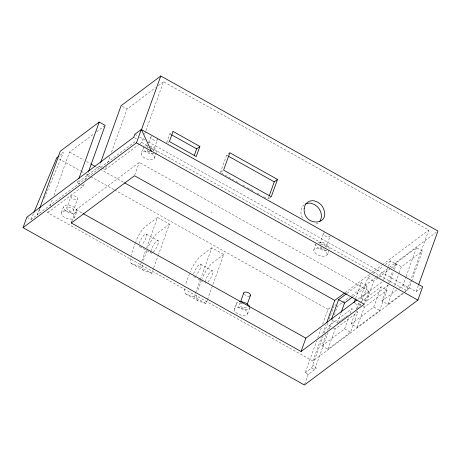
<?xml version="1.0" encoding="UTF-8"?>
<svg xmlns="http://www.w3.org/2000/svg" width="461" height="461" viewBox="0 0 461 461"><rect width="100%" height="100%" fill="white"/><g stroke="black" fill="none" stroke-linecap="round" stroke-linejoin="round"><path stroke-width="0.35" stroke-dasharray="2.31 1.73" d="M73.483 210.337L73.506 210.066A3.481 1.746 19.8 0 0 73.132 209.167L71.737 208.015L69.772 207.289A3.481 1.746 19.8 0 0 68.793 207.168A3.567 1.786 19.8 0 0 66.851 207.876C66.597 210.498 70.527 211.668 72.665 211.126A3.579 1.798 19.8 0 0 73.483 210.337L77.667 198.512A3.481 1.746 19.8 0 0 77.292 197.619L75.898 196.461L73.933 195.735A3.481 1.746 19.8 0 0 72.953 195.62A3.567 1.786 19.8 0 0 71.011 196.323L66.753 208.118M240.285 302.652C238.302 304.882 240.671 307.055 242.797 307.499A3.475 1.74 19.8 0 0 244.728 307.735L245.506 307.579A3.29 1.648 19.8 0 0 246.053 307.262A3.803 1.907 19.8 0 0 246.353 306.525L246.174 305.931M324.602 232.805L323.939 233.047A3.59 1.804 19.8 0 0 323.42 233.692C323.57 235.842 326.279 236.7 328.111 236.862A3.55 1.781 19.8 0 0 329.333 236.695L330.053 236.159M151.588 136.381L150.77 137.171L151.116 138.34A3.665 1.838 19.8 0 0 152.09 139.228L153.968 140.098A3.561 1.786 19.8 0 0 155.461 140.34L156.982 140.029L157.501 139.389L153.34 150.943L153.317 150.384M70.913 196.57C71.207 199.06 74.653 200.08 76.82 199.573A3.579 1.798 19.8 0 0 77.644 198.789M154.101 153.865C150.004 154.222 143.377 152.263 143.302 147.411L141.135 153.548L142.103 156.037L144.656 158.037L148.067 159.379L151.439 159.708L153.853 158.936A6.95 3.486 19.8 0 0 154.568 158.031L156.181 153.536M154.568 158.031C154.366 152.649 144.852 149.237 141.222 153.185M234.211 309.043L234.153 310.19A7.301 3.659 19.8 0 0 234.753 311.463L237.64 313.889L241.766 315.387A7.301 3.659 19.8 0 0 243.794 315.583L245.004 315.491A6.852 3.434 19.8 0 0 246.468 315.03L247.142 314.523A6.852 3.434 19.8 0 0 247.643 313.52L247.609 312.737A7.301 3.659 19.8 0 0 247.01 311.463L244.123 309.037L239.997 307.545A7.301 3.659 19.8 0 0 237.962 307.343L235.289 307.896L234.211 309.043L236.458 302.929L238.838 301.655M236.291 303.263L236.234 304.416A7.301 3.659 19.8 0 0 236.833 305.689L239.72 308.109L243.84 309.608A7.301 3.659 19.8 0 0 245.874 309.809L247.084 309.717A6.852 3.434 19.8 0 0 248.548 309.25L249.222 308.749A6.852 3.434 19.8 0 0 249.464 308.444M327.218 254.553C327.022 249.176 317.496 245.759 313.878 249.712A6.898 3.458 19.8 0 0 313.826 250.859C314.828 253.734 317.998 255.123 320.723 255.901C325.316 257.203 328.463 255.348 328.837 250.064M79.776 184.048L77.39 182.717L99.276 166.352L100.227 163.684M304.629 384.347L308.144 374.539L316.246 368.477L315.647 366.806L328.019 332.439M39.467 209.115L37.462 214.699L30.985 219.545L27.406 217.546M403.473 293.317L312.927 361.049L47.696 212.711L48.664 210.014M50.122 205.975L52.79 198.558M54.006 195.187L69.53 152.061L93.681 133.995M61.365 212.584L63.612 206.476L65.45 205.306A6.898 3.458 19.8 0 1 67.197 205.11C70.885 205.301 75.356 206.822 76.843 210.504A6.898 3.458 19.8 0 1 76.785 211.651L74.538 217.765L72.7 218.923A6.898 3.458 19.8 0 1 70.954 219.125L67.496 218.577L64.799 217.431A6.95 3.486 19.8 0 1 63.111 216.284L61.307 213.731A6.898 3.458 19.8 0 1 61.365 212.584L62.074 211.674L63.37 211.086M77.39 182.717L78.347 180.049M47.696 212.711L83.349 186.042L84.305 183.38M85.504 180.044L88.408 171.976M71.807 221.666L76.128 209.669L139.308 162.405L369.042 290.891L364.242 304.225M99.276 166.352L105.223 169.683L106.422 166.346M107.62 163.015L110.288 155.616M111.499 152.239L127.057 109.032L155.541 87.723M139.971 143.688L141.683 142.409L143.625 137.015M144.593 134.318L163.517 81.758L428.747 230.097L411.281 278.617M134.75 175.071L139.308 162.405M147.071 147.439L147.762 145.515M148.69 142.945L150.77 137.171M166.663 142.616L169.815 133.851L173.059 131.431M135.407 242.751L132.411 251.066A23.793 6.466 -60.8 0 0 131.074 255.406M153.473 268.515L151.778 273.223L139.862 266.556L141.556 261.848M141.798 261.18L145.67 250.415M146.638 247.724L157.535 217.459L169.458 224.127L158.561 254.391M146.869 250.698L144.333 257.734A23.793 6.466 -60.8 0 0 142.996 262.073M153.715 267.847L158.319 255.066M220.346 172.523L226.587 155.196L229.826 152.77M189.488 273.627L186.682 281.417A23.793 6.466 -60.8 0 0 185.616 284.725M207.26 300.215L206.05 303.574L194.127 296.907L195.337 293.548M195.579 292.873L200.183 280.092M200.426 279.424L211.806 247.811L223.723 254.478L207.502 299.541M201.405 280.294L198.605 288.085A23.793 6.466 -60.8 0 0 197.539 291.392M268.982 196.524L268.025 199.187L271.264 196.766M247.551 313.883L249.632 308.109M313.878 249.712L315.958 243.938M319.721 243.961L323.42 233.692M325.996 247.465L330.151 235.911M308.144 374.539L305.159 372.88L316.592 341.111M317.808 337.734L321.455 327.592M322.671 324.21L328.025 309.343L331.269 306.917M312.927 361.049L321.421 337.464M322.873 333.418L326.031 324.659M305.159 372.88L311.636 368.039L323.109 336.167M324.319 332.796L327.713 323.363M329.171 319.317L334.507 304.49L336.294 305.493M356.088 311.014L357.874 312.005L350.596 332.225L327.909 349.196L321.945 345.859L326.313 333.735M327.523 330.364L329.223 325.65L351.91 308.68L354.302 310.017M329.235 329.068L332.871 318.96M334.329 314.915L337.481 306.156L342.05 302.739M327.909 349.196L335.187 328.975L357.874 312.005M337.51 322.527L340.662 313.768M321.945 345.859L344.632 328.889L349 316.765M350.21 313.394L351.91 308.68M355.69 298.181L361.268 282.679L367.233 286.016L361.649 301.511M360.663 302.134L381.08 286.863L387.038 290.188L379.76 310.403L357.073 327.373L351.115 324.043L355.241 312.587M356.693 308.547L358.393 303.828L360.093 302.56M388.554 284.835L366.432 301.385L360.473 298.048L367.751 277.833L371.157 275.286M359.955 306.231L361.407 302.185M357.073 327.373L364.357 307.159L387.038 290.188M366.432 301.385L373.715 281.164L378.25 277.77M351.115 324.043L373.802 307.072L381.08 286.863M383.644 279.729L388.254 266.925M388.496 266.251L390.438 260.863L396.397 264.193L394.46 269.587M402.666 293.271L387.862 304.346L381.904 301.01L387.695 284.921M388.663 282.236L392.524 271.512M393.492 268.826L395.423 263.467L416.485 247.707L422.449 251.043L412.071 279.873M389.608 283.066L393.487 272.284M387.862 304.346L393.659 288.252M394.622 285.572L398.967 273.506M399.209 272.831L401.381 266.798L422.449 251.043M398.984 288.234L402.972 285.255L405.864 277.205M406.106 276.537L416.485 247.707M404.049 292.891L406.913 290.747L410.307 281.308M404.942 291.565L408.93 288.586L411.829 280.542M148.338 141.89L416.127 291.663L418.311 285.595M30.985 219.545L33.734 212.965M39.663 209.432L37.462 214.699L135.793 141.141M44.337 198.242L63.307 152.816L60.927 151.485M329.131 249.113C329.73 243.731 321.346 241.149 317.041 242.786M76.785 211.651L76.077 212.561L74.78 213.149A6.898 3.458 19.8 0 1 73.034 213.351L69.576 212.803L66.874 211.651A6.95 3.486 19.8 0 1 65.191 210.504L63.388 207.957A6.898 3.458 19.8 0 1 63.445 206.81M304.243 204.742C299.875 208.032 300.146 214.682 303.021 218.866M60.063 155.242L63.307 152.816M96.556 131.846L104.607 125.824M158.388 85.59L163.517 81.758M105.223 169.683L139.406 144.114M167.798 142.749L168.876 141.942M157.535 217.459L144.887 226.921A13.248 3.596 -60.8 0 0 135.868 241.472M220.888 172.12L223.585 170.097M169.458 224.127L156.809 233.589A13.248 3.596 -60.8 0 0 147.785 248.139M211.806 247.811L200.547 256.23A15.374 4.178 -60.8 0 0 190.168 271.869M223.723 254.478L213.426 262.182A15.374 4.178 -60.8 0 0 202.085 278.536M345.076 292.683L370.869 273.39M371.439 272.964L381.754 265.248M382.33 264.816L428.747 230.097M347.093 293.288L361.268 282.679M373.422 273.586L383.068 266.377M385.333 264.677L390.438 260.863M342.621 302.312L349.467 297.189M351.755 295.484L375.727 277.545M376.297 277.119L387.718 268.579M389.43 267.299L436.239 232.286M353.051 296.619L367.233 286.016M378.815 277.349L390.726 268.44M391.297 268.014L396.397 264.193M358.128 299.056L369.042 290.891M360.473 298.048L383.16 281.077M338.403 322.354L337.268 323.201L331.903 320.199M338.968 321.928L340.667 320.654M341.238 320.228L342.938 318.96M343.503 318.534L345.208 317.26M345.773 316.834L347.473 315.566M356.549 308.778L358.249 307.504M381.904 301.01L396.708 289.94M416.127 291.663L422.132 287.168M318.055 223.205L314.431 224.703M144.823 146.068L147.716 145.734M249.66 296.025L248.888 296.187A3.475 1.74 19.8 0 1 246.952 295.95L244.365 294.504M320.447 244.359C322.539 244.128 325.351 244.998 326.025 247.194M326.757 250.386C322.688 250.732 317.606 249.078 315.906 245.085A6.898 3.458 19.8 0 1 315.866 244.295M65.116 210.884C68.804 211.075 73.276 212.596 74.763 216.278A6.898 3.458 19.8 0 1 74.705 217.425M323.472 248.375L323.95 248.416M242.619 303.747L241.639 303.632A3.515 1.763 19.8 0 0 240.412 303.793A3.579 1.798 19.8 0 0 239.587 304.577M149.796 146.062C152.631 146.892 157.011 148.684 156.648 152.257A6.95 3.486 19.8 0 1 156.481 152.591M139.862 266.556L131.955 263.83A23.793 6.466 -60.8 0 1 130.659 257.324M151.778 273.223L143.878 270.498A23.793 6.466 -60.8 0 1 142.582 263.992M194.127 296.907L186.227 294.181A23.793 6.466 -60.8 0 1 184.93 287.676M206.05 303.574L198.144 300.849A23.793 6.466 -60.8 0 1 196.853 294.343M321.962 248.001L319.876 246.727M211.265 212.118L211.916 212.44M148.356 151.047L149.813 151.646A3.561 1.786 19.8 0 0 150.816 151.853M151.133 148.384L152.729 149.462A3.561 1.786 19.8 0 1 153.329 150.372M311.636 368.039L314.615 369.687L315.647 366.806L312.679 365.147M363.164 306.496L364.357 307.159M333.401 327.984L335.187 328.975M226.587 155.196L227.838 155.899M122.292 106.364L127.057 109.032M169.815 133.851L171.066 134.554M395.423 263.467L401.381 266.798M221.603 173.227L233.52 179.894M236.032 181.294L239.795 183.397M242.93 185.155L244.814 186.209M247.321 187.61L254.224 191.471M257.359 193.222L259.243 194.277M263.634 196.732L267.397 198.835M134.802 134.324L137.781 135.989M139.597 137.003L145.215 140.144M402.972 285.255L408.93 288.586M134.324 137.568L136.71 138.899M141.683 142.409L147.313 145.555M150.442 147.307L406.913 290.747M367.751 277.833L373.715 281.164M373.802 307.072L379.76 310.403M358.393 303.828L361.378 305.499M355.189 303.563L359.355 305.897M69.53 152.061L83.919 160.105M86.42 161.506L90.172 163.603M96.43 167.101L99.553 168.853M100.181 169.204L123.951 182.498M58.708 158.717L80.681 171.008M81.309 171.359L83.821 172.76M86.334 174.166L90.097 176.275M90.725 176.626L113.953 189.615M114.582 189.967L328.025 309.343M344.632 328.889L350.596 332.225M81.562 185.045L83.349 186.042M329.223 325.65L332.208 327.322M200.593 264.147L212.515 270.814M146.368 234.153L158.29 240.821M76.128 209.669L82.404 213.178M195.637 277.631L193.753 276.577A7.094 1.93 -60.8 0 0 194.329 276.571M198.144 279.032L202.535 281.492M139.781 246.658L151.075 252.974M131.448 263.559L143.365 270.227M185.714 293.911L197.636 300.578M63.295 211.144A6.898 3.458 19.8 0 1 65.041 210.942M147.422 147.923A3.561 1.786 19.8 0 1 148.667 147.756M147.929 150.782A3.665 1.838 19.8 0 1 146.955 149.894M193.62 273.753A7.094 1.93 -60.8 0 1 198.553 265.196A7.094 1.93 -60.8 0 1 200.806 266.671A7.094 1.93 -60.8 0 1 196.006 275.315M139.257 243.448A7.094 1.93 -60.8 0 1 144.051 235.156A7.094 1.93 -60.8 0 1 146.489 236.13A7.094 1.93 -60.8 0 1 142.121 244.589M139.625 246.497A7.094 1.93 -60.8 0 1 139.153 246.307M150.885 251.401A7.094 1.93 -60.8 0 1 155.651 242.163A7.094 1.93 -60.8 0 1 158.313 243.224A7.094 1.93 -60.8 0 1 153.081 252.271M152.228 252.922A7.094 1.93 -60.8 0 1 150.851 252.374M205.249 282.017A7.094 1.93 -60.8 0 1 209.611 272.82A7.094 1.93 -60.8 0 1 212.849 272.774A7.094 1.93 -60.8 0 1 207.923 281.982M205.675 283.244A7.094 1.93 -60.8 0 1 205.335 282.829"/><path stroke-width="0.69" d="M243.731 293.3L243.748 293.023A3.579 1.798 19.8 0 1 244.572 292.239A3.515 1.763 19.8 0 1 245.799 292.078C247.62 292.222 249.989 293.017 250.507 294.971A3.803 1.907 19.8 0 1 250.214 295.708A3.29 1.648 19.8 0 1 249.971 295.887M100.705 162.353L121.099 105.696L160.797 76.002L437.95 231.001L418.553 284.921M23.05 227.659L26.813 217.212L133.73 137.234L134.802 134.324L141.285 129.478L422.679 286.759L417.885 300.094L304.393 384.998L23.05 227.659L136.485 142.806L141.285 129.478M39.709 208.441L60.328 151.15L99.219 122.061L105.183 125.392L88.65 171.302M78.825 178.718L99.219 122.061M71.328 222.997L134.508 175.739L364.242 304.225L301.062 351.484L71.328 222.997L71.807 221.666M141.4 129.916L160.797 76.002M194.214 155.593L196.64 148.857L199.878 146.431L173.059 131.431L169.418 141.539L196.242 156.538L199.878 146.431M269.224 195.856L274.26 181.859L277.505 179.433L229.826 152.77L223.585 170.097L271.264 196.766L277.505 179.433M240.515 302.013L243.748 293.023M247.246 304.231L250.479 295.242M301.062 351.484L305.862 338.149L356.981 299.915M326.757 322.637L334.761 300.399L344.505 293.11M331.545 319.191L338.581 299.65L346.522 293.709M341.146 312.42L344.546 302.981L352.486 297.045M353.99 302.894L355.448 298.855M34.005 212.308L56.824 157.662L58.985 156.049M319.704 221.528C322.337 217.846 321.669 212.694 319.271 209.075A11.882 9.762 53.2 0 0 317.485 206.851L314.523 204.586L311.198 203.336A11.882 9.762 53.2 0 0 308.68 203.151L305.58 203.923M239.42 301.586L240.043 301.563A7.301 3.659 19.8 0 1 242.077 301.765L246.203 303.263L249.084 305.683A7.301 3.659 19.8 0 1 249.689 306.957L249.741 307.36M417.885 300.094L136.485 142.806M228.466 156.244L274.26 181.859M171.688 134.9L196.64 148.857M338.581 299.65L344.546 302.981M90.8 163.955L95.179 166.404M124.574 182.844L334.761 300.399M83.032 213.529L305.862 338.149M141.354 129.42L151.387 151.139M304.168 208.603C303.01 227.377 333.009 226.109 322.51 206.649A11.882 9.762 53.2 0 0 320.729 204.43L317.762 202.16L314.437 200.91A11.882 9.762 53.2 0 0 311.918 200.725C307.764 200.829 304.352 204.517 304.168 208.603"/></g></svg>
